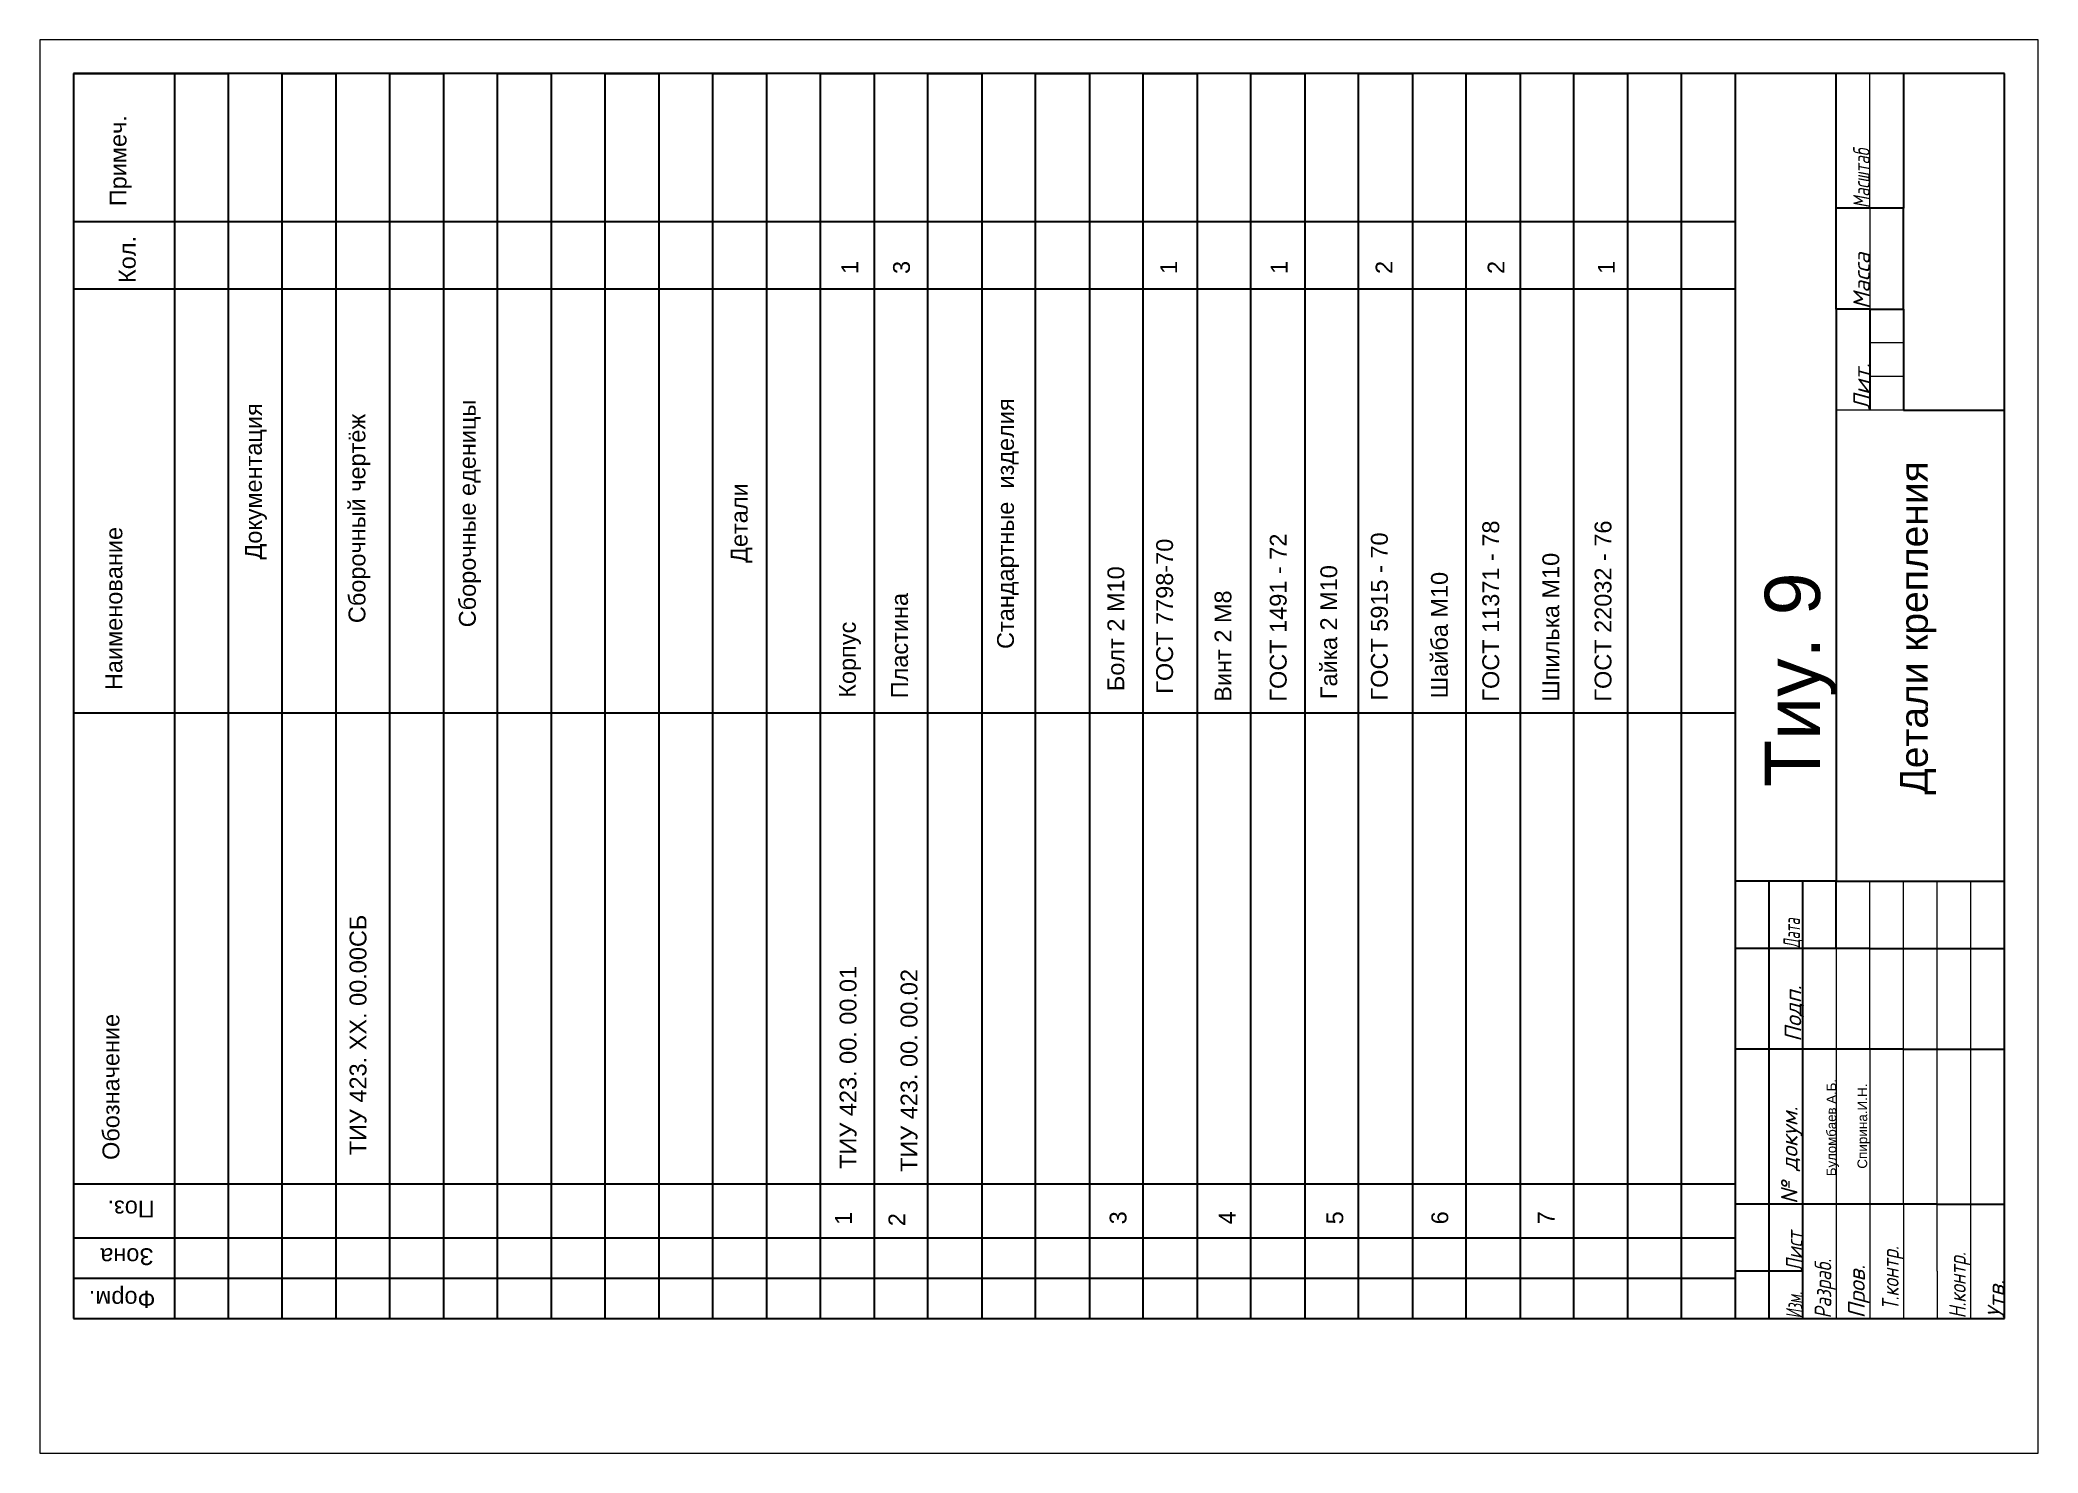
# Paper-space layout 'Лист2' of a CAD drawing. Header units: millimetres. Extents: x -20 to 277, y -7 to 203.
import ezdxf

# ---------------------------------------------------------------- set-up
doc = ezdxf.new("R2010")
doc.units = ezdxf.units.MM
doc.styles.get("Standard").update_dxf_attribs({"font": 'arial.ttf'})

psp = doc.layouts.new('Лист2')

# ---------------------------------------------------------------- linework, layer by layer
at = {"lineweight": 0}
for p, q in [((277, 202.51), (-20, 202.51)), ((-20, 202.51), (-20, -7.49)), ((277, 202.51), (272, 202.51)), ((277, -7.49), (277, 202.51)), ((252, 177.51), (252, 197.51)), ((272, 197.51), (257, 197.51)), ((-15, 165.51), (-15, 175.51)), ((252, 177.51), (252, 162.51)), ((-15, 102.51), (-15, 165.51)), ((257, 157.51), (252, 157.51)), ((257, 152.51), (257, 157.51)), ((257, 152.51), (252, 152.51)), ((257, 147.51), (257, 152.51)), ((252, 147.51), (247, 147.51)), ((257, 147.51), (252, 147.51)), ((-15, 32.51), (-15, 102.51)), ((252, 67.51), (252, 77.51)), ((257, 52.51), (257, 77.51)), ((262, 29.51), (262, 77.51)), ((267, 19.51), (267, 77.51)), ((247, 67.51), (247, 12.51)), ((252, 52.51), (252, 67.51)), ((252, 52.51), (252, 12.51)), ((257, 29.51), (257, 52.51)), ((-15, 24.51), (-15, 32.51)), ((257, 29.51), (257, 12.51)), ((262, 19.51), (262, 29.51)), ((-15, 18.51), (-15, 24.51)), ((-15, 12.51), (-15, 18.51)), ((262, 19.51), (262, 12.51)), ((267, 12.51), (267, 19.51)), ((8, 12.51), (16, 12.51)), ((24, 12.51), (32, 12.51)), ((40, 12.51), (48, 12.51)), ((56, 12.51), (64, 12.51)), ((72, 12.51), (80, 12.51)), ((88, 12.51), (96, 12.51)), ((104, 12.51), (112, 12.51)), ((120, 12.51), (128, 12.51)), ((136, 12.51), (144, 12.51)), ((152, 12.51), (160, 12.51)), ((168, 12.51), (176, 12.51)), ((184, 12.51), (192, 12.51)), ((200, 12.51), (208, 12.51)), ((216, 12.51), (224, 12.51)), ((272, 12.51), (267, 12.51)), ((-20, -7.49), (277, -7.49))]:
    psp.add_line(p, q, dxfattribs=at)
at = {"lineweight": 30}
for p, q in [((272, 197.51), (-15, 197.51)), ((-15, 197.51), (-15, 12.51)), ((-15, 197.51), (0, 197.51)), ((0, 197.51), (0, 12.51)), ((0, 197.51), (8, 197.51)), ((8, 197.51), (8, 12.51)), ((16, 12.51), (16, 197.51)), ((16, 197.51), (24, 197.51)), ((24, 197.51), (24, 12.51)), ((32, 12.51), (32, 197.51)), ((32, 197.51), (40, 197.51)), ((40, 197.51), (40, 12.51)), ((48, 12.51), (48, 197.51)), ((48, 197.51), (56, 197.51)), ((56, 197.51), (56, 12.51)), ((64, 12.51), (64, 197.51)), ((64, 197.51), (72, 197.51)), ((72, 197.51), (72, 12.51)), ((80, 12.51), (80, 197.51)), ((80, 197.51), (88, 197.51)), ((88, 197.51), (88, 12.51)), ((96, 12.51), (96, 197.51)), ((96, 197.51), (104, 197.51)), ((104, 197.51), (104, 12.51)), ((112, 12.51), (112, 197.51)), ((112, 197.51), (120, 197.51)), ((120, 197.51), (120, 12.51)), ((128, 12.51), (128, 197.51)), ((128, 197.51), (136, 197.51)), ((136, 197.51), (136, 12.51)), ((144, 12.51), (144, 197.51)), ((144, 197.51), (152, 197.51)), ((152, 197.51), (152, 12.51)), ((160, 12.51), (160, 197.51)), ((160, 197.51), (168, 197.51)), ((168, 197.51), (168, 12.51)), ((176, 12.51), (176, 197.51)), ((176, 197.51), (184, 197.51)), ((184, 197.51), (184, 12.51)), ((192, 12.51), (192, 197.51)), ((192, 197.51), (200, 197.51)), ((200, 197.51), (200, 12.51)), ((208, 12.51), (208, 197.51)), ((208, 197.51), (216, 197.51)), ((216, 197.51), (216, 12.51)), ((224, 12.51), (224, 197.51)), ((272, 197.51), (232, 197.51)), ((232, 197.51), (232, 12.51)), ((247, 162.51), (247, 197.51)), ((257, 197.51), (257, 177.51)), ((272, 12.51), (272, 197.51)), ((-15, 175.51), (232, 175.51)), ((252, 177.51), (247, 177.51)), ((257, 177.51), (252, 177.51)), ((257, 162.51), (257, 177.51)), ((-15, 165.51), (232, 165.51)), ((252, 162.51), (247, 162.51)), ((247, 162.51), (247, 77.51)), ((252, 162.51), (257, 162.51)), ((252, 162.51), (252, 147.51)), ((257, 162.51), (257, 147.51)), ((257, 147.51), (272, 147.51)), ((-15, 102.51), (232, 102.51)), ((237, 77.51), (232, 77.51)), ((242, 77.51), (237, 77.51)), ((237, 77.51), (237, 12.51)), ((247, 77.51), (242, 77.51)), ((242, 77.51), (242, 12.51)), ((247, 67.51), (247, 77.51)), ((247, 77.51), (272, 77.51)), ((237, 67.51), (232, 67.51)), ((242, 67.51), (237, 67.51)), ((247, 67.51), (242, 67.51)), ((252, 67.51), (247, 67.51)), ((252, 67.51), (272, 67.51)), ((237, 52.51), (232, 52.51)), ((242, 52.51), (237, 52.51)), ((252, 52.51), (242, 52.51)), ((257, 52.51), (252, 52.51)), ((257, 52.51), (272, 52.51)), ((-15, 32.51), (232, 32.51)), ((237, 29.51), (232, 29.51)), ((242, 29.51), (237, 29.51)), ((257, 29.51), (242, 29.51)), ((262, 29.51), (257, 29.51)), ((262, 29.51), (272, 29.51)), ((-15, 24.51), (232, 24.51)), ((-15, 18.51), (232, 18.51)), ((237, 19.51), (232, 19.51)), ((242, 19.51), (237, 19.51)), ((-15, 12.51), (272, 12.51))]:
    psp.add_line(p, q, dxfattribs=at)

# ---------------------------------------------------------------- texts
for s, height, p in [('Детали крепления', 4.1471, (260.61, 90.36)), ('Тиу. 9', 8.209, (244.59, 91.48))]:
    psp.add_text(s, height=height, rotation=90).set_placement(p)
at = {"lineweight": 0}
for s, height, p in [('Буломбаев А.Б.', 1.4059, (246.98, 33.65)), ('Спирина.И.Н.', 1.4342, (251.6, 34.76))]:
    psp.add_text(s, height=height, rotation=90, dxfattribs=at).set_placement(p)
at = {"lineweight": 0, "char_height": 2.5, "attachment_point": 1}
for s, width, insert, rotation in [('Примеч.', 17.0202, (-9.64, 177.8), 90), ('Кол.', 10, (-8.28, 166.39), 90), ('1', 4.2003, (99.14, 167.73), 90), ('3', 4.2003, (106.81, 167.73), 90), ('1', 4.2003, (146.52, 167.73), 90), ('1', 4.2003, (162.95, 167.73), 90), ('2', 4.2003, (178.54, 167.73), 90), ('2', 4.2003, (195.19, 167.73), 90), ('1', 4.2003, (211.57, 167.73), 90), ('Сборочные еденицы', 43.1167, (42.28, 115.22), 90), ('Стандартные  изделия', 46.1649, (122.27, 112), 90), ('Документация', 25.797, (10.48, 125.28), 90), ('Сборочный чертёж', 37.521, (25.87, 115.84), 90), ('Детали', 4.27, (82.68, 124.78), 90), ('ГОСТ 11371 - 78', 33.0859, (194.4, 104.16), 90), ('ГОСТ 22032 - 76', 33.0859, (211.09, 104.16), 90), ('Наименование', 57.4423, (-10.26, 105.89), 90), ('ГОСТ 7798-70', 43.9627, (145.92, 105.34), 90), ('ГОСТ 1491 - 72', 33.0859, (162.81, 104.16), 90), ('ГОСТ 5915 - 70', 37.0586, (177.84, 104.33), 90), ('Шпилька М10', 42.4574, (203.32, 104.16), 90), ('Болт 2 М10', 41.7183, (138.67, 105.74), 90), ('Гайка 2 М10', 40.9244, (170.32, 104.53), 90), ('Шайба М10', 42.4574, (186.77, 104.66), 90), ('Пластина', 21.6183, (106.52, 104.67), 90), ('Винт 2 М8', 42.4574, (154.6, 104.16), 90), ('Корпус', 27.9717, (98.77, 104.75), 90), ('ТИУ 423. ХХ. 00.00СБ', 68.2456, (26.03, 36.76), 90), ('ТИУ 423. 00. 00.01', 68.2456, (98.87, 34.74), 90), ('ТИУ 423. 00. 00.02', 68.2456, (107.93, 34.28), 90), ('Обозначение', 57.0092, (-10.7, 36.06), 90), ('Поз.', 6.5259, (-2.94, 27.52), 180), ('1', 4.2003, (98.18, 26.42), 90), ('2', 4.2003, (106.13, 26.22), 90), ('3', 4.2003, (139, 26.49), 90), ('4', 4.2003, (155.23, 26.49), 90), ('5', 4.2003, (171.22, 26.49), 90), ('6', 4.2003, (186.83, 26.49), 90), ('7', 4.2003, (202.64, 26.49), 90), ('Зона', 4.5371, (-3.11, 20.44), 180), ('Форм.', 6.2473, (-2.84, 14.1), 180)]:
    psp.add_mtext_dynamic_manual_height_columns(s, width=width, gutter_width=12.5, heights=[0], dxfattribs=dict(at, insert=insert, rotation=rotation))
at = {"lineweight": 0, "char_height": 2.4697, "rotation": 90}
for s, insert, width, attachment_point in [('{\\fISOCPEUR|b0|i1|c204|p34;\\W0.7;Масштаб}', (249.53, 177.51), 12.7015, 1), ('{\\fISOCPEUR|b0|i1|c204|p34;Масса}', (249.53, 162.51), 12.0875, 1), ('{\\fISOCPEUR|b0|i1|c204|p34;Лит.}', (249.53, 147.51), 10.2079, 1), ('{\\fISOCPEUR|b0|i1|c204|p34;\\W0.6;Дата}', (239.16, 67.51), 7.0564, 1), ('{\\fISOCPEUR|b0|i1|c204|p34;Подп.}', (240.77, 57.8), 10.5846, 5), ('{\\fISOCPEUR|b0|i1|c204|p34;№ докум.}', (238.79, 29.51), 16.2297, 1), ('{\\fISOCPEUR|b0|i1|c204|p34;\\W0.8;Лист}', (239.53, 19.51), 7.0564, 1), ('\\W0.8;{\\fISOCPEUR|b0|i1|c204|p34;Разраб.}', (243.79, 12.51), 11.9958, 1), ('\\W0.8;{\\fISOCPEUR|b0|i1|c204|p34;Т.контр.}', (255.39, 18.5), 11.9958, 5), ('\\W0.8;{\\fISOCPEUR|b0|i1|c204|p34;Н.контр.}', (263.79, 12.51), 11.9958, 1), ('{\\fISOCPEUR|b0|i1|c204|p34;Пров.}', (248.79, 12.51), 11.9958, 1), ('{\\fISOCPEUR|b0|i1|c204|p34;Утв.}', (269.53, 12.51), 11.9958, 1), ('\\W0.6;{\\fISOCPEUR|b0|i1|c204|p34;Изм.}', (239.53, 12.51), 4.9395, 1)]:
    psp.add_mtext(s, dxfattribs=dict(at, insert=insert, width=width, attachment_point=attachment_point))

doc.saveas('drawing.dxf')
